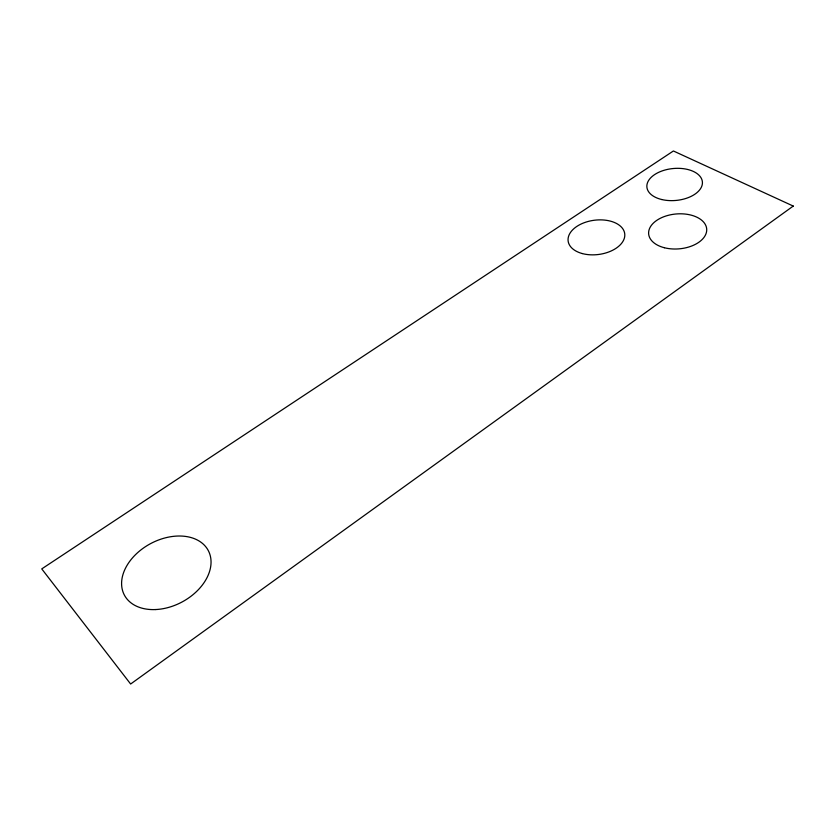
<?xml version="1.0" encoding="UTF-8"?>
<svg xmlns="http://www.w3.org/2000/svg" width="835" height="835" viewBox="0 0 835 835"><rect width="100%" height="100%" fill="white"/><g stroke="black" fill="none" stroke-linecap="round" stroke-linejoin="round"><path stroke-width="1.25" d="M793.25 206.068L130.636 684.022L41.75 568.896L673.407 150.978L793.25 206.068M664.326 247.724A29.131 17.504 -4.9 0 0 706.692 228.988A29.131 17.504 -4.9 0 0 661.957 217.507A29.131 17.504 -4.9 0 0 664.326 247.724M582.277 253.558A28.536 17.253 -7.4 0 0 624.81 235A28.536 17.253 -7.4 0 0 582.183 223.529A28.536 17.253 -7.4 0 0 582.277 253.558M661.811 199.544A27.879 16.022 -5.4 0 0 702.402 182.009A27.879 16.022 -5.4 0 0 659.671 171.885A27.879 16.022 -5.4 0 0 661.811 199.544M155.707 609.55A47.501 33.16 -28 0 0 209.241 552.613A47.501 33.16 -28 0 0 133.976 556.235A47.501 33.16 -28 0 0 155.707 609.55"/></g></svg>
